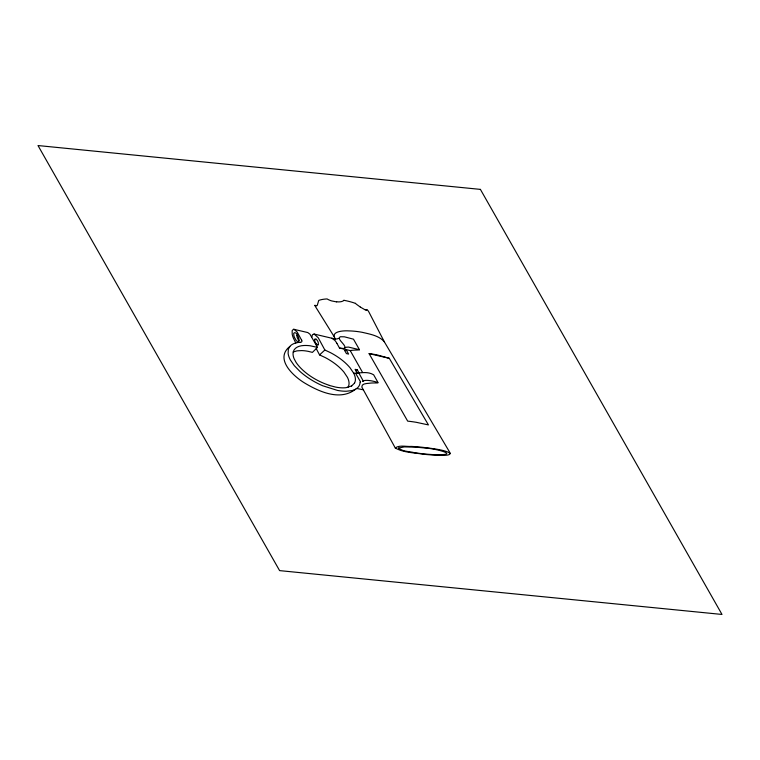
<?xml version="1.0" encoding="UTF-8"?>
<svg xmlns="http://www.w3.org/2000/svg" width="760" height="760" viewBox="0 0 760 760"><rect width="100%" height="100%" fill="white"/><g stroke="black" fill="none" stroke-linecap="round" stroke-linejoin="round"><path stroke-width="1.14" d="M311.913 336.87L312.408 334.77L313.927 334.001L334.941 338.96M298.699 341.724L299.003 339.492A23.37 11.827 26.6 0 0 297.797 335.711C297.35 332.69 292.41 330.809 293.882 335.474A26.875 13.595 26.6 0 0 294.376 337.24L296.362 340.793L298.528 341.867M360.231 382.375L360.269 382.185A2.727 1.377 26.6 0 1 360.354 381.985M360.249 382.28L359.632 384.702A30.324 15.342 26.6 0 1 355.661 389.177L352.26 390.564L346.332 391.238A37.943 19.2 26.6 0 1 337.497 390.421L322.639 385.738A45.847 23.199 26.6 0 1 299.839 371.327L294.272 365.626L290.349 359.936A37.582 19.019 26.6 0 1 288.125 353.562L288.325 349.135L290.206 346.028A30.913 15.637 26.6 0 1 300.219 342.285M336.917 343.368L339.492 348.051L343.672 348.526L346.265 347.244L348.469 347.073L359.48 349.714L357.305 350.047A53.361 26.999 26.6 0 0 350.208 350.569L346.094 349.572L344.793 350.635M362.387 381.368A5.31 2.688 26.6 0 0 363.299 381.083C365.75 378.651 381.976 383.03 376.666 382.964A33.706 17.052 26.6 0 1 375.839 382.964A67.63 34.228 26.6 0 0 370.909 383.059C368.21 383.61 361.437 382.974 361.817 387.03L395.305 448.029C403.693 452.713 414.171 452.684 423.548 454.242A187.568 94.914 26.6 0 0 430.046 454.812C458.042 457.416 454.556 451.354 431.566 448.457M354.53 383.097L351.5 386.061M289.807 346.474C274.189 358.957 293.654 376.485 304.94 383.192C319.504 391.846 340.262 401.251 355.661 389.177M366.738 309.938L364.743 309.615L360.354 307.097M318.098 344.822L318.364 343.32A15.038 7.609 26.6 0 0 317.974 341.781A12.16 6.156 26.6 0 0 317.499 340.746L315.979 338.903L314.792 339.131A5.671 2.869 26.6 0 0 314.706 339.387M295.763 342.969L293.284 337.887A42.892 21.707 26.6 0 1 292.22 334.324L292.144 330.685L293.502 329.232L307.762 332.548L309.909 334.134L317.49 347.387L312.417 352.383L308.256 351.358A31.141 15.76 26.6 0 0 301.635 350.588L296.979 350.863L293.236 351.975M316.245 348.612L319.561 354.91L324.862 350.018L330.514 352.678A40.736 20.615 26.6 0 1 340.499 358.91L341.525 359.689A37.962 19.209 26.6 0 1 350.037 367.773L353.666 373.151A31.065 15.713 26.6 0 1 354.891 376.162L355.11 376.941A27.787 14.06 26.6 0 1 354.521 383.087M334.343 336.965L315.523 306.707A7.999 4.047 26.6 0 1 314.906 305.32L316.73 305.805L317.205 305.32A15.884 8.037 26.6 0 0 317.309 305.188L318.725 300.428L320.425 299.877A44.726 22.629 26.6 0 1 327.085 298.937A10.877 5.5 26.6 0 0 331.759 300.941L336.642 301.91M355.88 370.737L357.285 369.806L359.081 373.036M353.666 373.151C360.335 373.416 367.033 370.861 373.654 374.803L378.138 382.736M351.699 385.938L345.952 387.704A29.887 15.124 26.6 0 1 335.54 387.068L329.317 385.443M366.443 310.08L365.151 309.785M369.094 353.647L370.443 353.808A68.818 34.827 26.6 0 1 377.302 354.948L389.3 358.312L428.431 424.925L416.271 422.303A117.04 59.233 26.6 0 0 407.683 421.135L369.094 353.647L389.3 358.312M363.327 389.776L361.912 389.519M356.734 388.474L361.798 389.5M357.285 369.806L355.101 369.331L357.409 373.512M339.492 348.051L343.928 349.077L346.417 353.59L348.593 354.084L346.094 349.572M314.174 334.058L318.24 337.763L324.862 350.018M293.959 329.279L297.207 332.091L301.549 340.062M315.837 306.014L314.953 305.368M317.49 347.387L310.213 345.791A31.283 15.837 26.6 0 0 303.601 345.534C299.497 345.686 294.424 347.339 293.293 351.776A29.098 14.725 26.6 0 0 294.12 358.748L296.087 362.416A38.484 19.475 26.6 0 0 329.308 385.32M331.835 338.228L334.885 340.442A18.573 9.396 26.6 0 1 336.88 343.358M319.561 354.91L325.042 357.466A38.903 19.684 26.6 0 1 334.704 363.489L335.702 364.24A36.318 18.383 26.6 0 1 343.919 372.077L347.405 377.292A30.048 15.21 26.6 0 1 348.783 381.035A27.018 13.671 26.6 0 1 347.899 387.401M360.287 307.059L356.697 304.447A24.614 12.454 26.6 0 1 355.376 303.354M450.462 453.558L384.237 341.648C378.765 335.521 369.806 334.115 362.159 332.3A66.728 33.772 26.6 0 0 348.735 330.894C344.08 330.524 329.688 331.189 335.445 338.988M395.305 448.029C398.924 444.704 406.628 446.842 411.568 446.424A173.717 87.903 26.6 0 1 431.566 448.457M355.737 373.464L360.487 381.815M359.48 349.714L353.485 339.178L344.385 336.813L340.442 336.737A4.693 2.375 26.6 0 0 339.881 337.06C336.87 339.33 345.942 344.669 345.04 348.061M362.501 372.334L350.18 350.512M358.901 373.151L363.299 381.073M384.351 341.848L368.837 311.904A8.35 4.228 26.6 0 0 366.861 309.491M318.06 344.802A1.092 0.551 26.6 0 1 317.519 345.012L316.169 343.919A6.583 3.334 26.6 0 1 315.903 343.548M315.979 343.548A12.15 6.146 26.6 0 1 314.763 339.406M343.824 300.295A46.92 23.74 26.6 0 1 355.376 303.326M343.976 300.361A14.497 7.334 26.6 0 1 336.566 301.758M338.608 338.266A8.236 4.17 26.6 0 1 334.932 338.95M301.71 340.081A4.275 2.166 26.6 0 1 300.285 342.361M296.913 335.474A4.123 2.09 26.6 0 1 297.169 334.628M296.951 335.483A13.376 6.764 26.6 0 0 298.348 339.729A3.971 2.014 26.6 0 0 299.041 340.584M398.715 448.039C402.496 451.715 409.336 451.307 414.342 452.666A147.744 74.765 26.6 0 0 434.691 454.66C462.602 455.477 434.568 448.295 425.248 448.077A164.407 83.191 26.6 0 0 415.872 447.193L404.263 446.899L398.715 448.039M480.396 189.382L38 145.549L279.604 570.617L722 614.45L480.396 189.382"/></g></svg>
